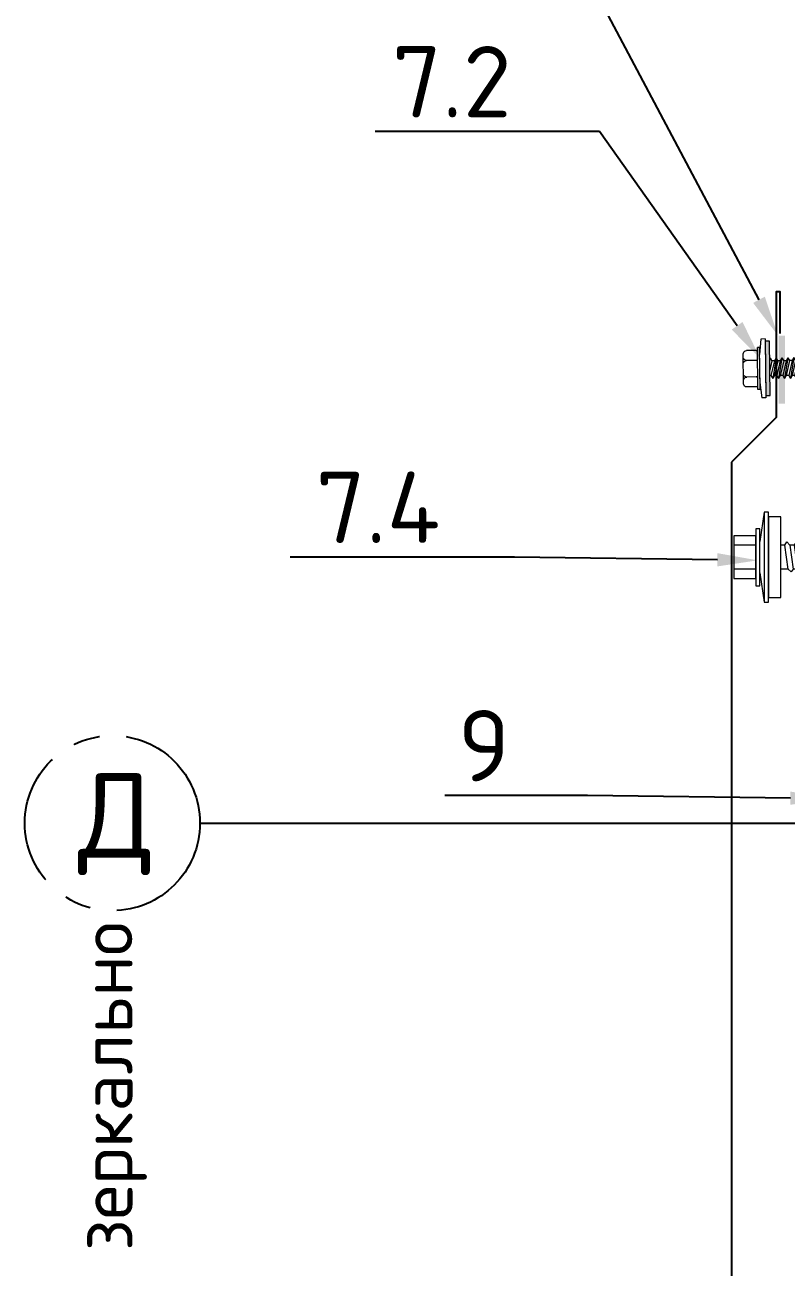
# Model space of a CAD drawing. Header units: millimetres. Extents: x -3689 to 2883575, y -702957 to -604547.
# Drawn here: x 2758484 to 2758665.4, y -666434.7 to -666138.6 of the extents above; entities that cross this region are included whole.
import ezdxf
from ezdxf import colors
from ezdxf.entities.mleader import LeaderData, LeaderLine
from ezdxf.math import Vec2, Vec3

# ---------------------------------------------------------------- set-up
doc = ezdxf.new("R2010")
doc.units = ezdxf.units.MM
doc.linetypes.add('CENTER', pattern=[50.800000000000004, 31.75, -6.35, 6.35, -6.35])
for name, color, linetype in [('A-FLOR-IDEN', 14, 'Continuous'), ('S-GRID', 133, 'CENTER'), ('S-METL', 14, 'Continuous'), ('S-WALL-PATT', 181, 'Continuous')]:
    doc.layers.add(name, color=color, linetype=linetype)
doc.styles.add('ЕСКД', font='isocpeur.ttf')

# ---------------------------------------------------------------- blocks, each defined once
blk = doc.blocks.new('*U574')
at = {"color": 0, "lineweight": 0, "ltscale": 10}
for p, q in [((0.9999999999995483, 10.75821146399544), (-1.578047253216045e-13, 3.758211464021094)), ((1.999999999999548, 10.75821146399548), (0.9999999999995483, 10.75821146399544)), ((0.9999999999995483, 10.75821146399544), (1.000000000000452, -10.75821146399535)), ((2.000000000000452, -10.75821146399531), (1.999999999999548, 10.75821146399548)), ((4.999999999999596, 9.625768151993025), (1.999999999999596, 9.625768151992899)), ((1.999999999999596, 9.625768151992899), (2.000000000000404, -9.625768151992732)), ((5.000000000000404, -9.625768151992606), (4.999999999999596, 9.625768151993025)), ((-2.853031142658489e-13, 6.794659872000921), (-1.000000000000285, 6.794659872000879)), ((-1.000000000000285, 6.794659872000879), (-0.9999999999997147, -6.794659872000962)), ((2.853031142658489e-13, -6.794659872000921), (-2.853031142658489e-13, 6.794659872000921)), ((-1.000000000000214, 5.095994904011563), (-6.200000000000213, 5.095994904011344)), ((-6.200000000000213, 5.095994904011344), (-6.199999999999785, -5.095994904011865)), ((-0.9999999999997861, -5.095994904011646), (-1.000000000000214, 5.095994904011563)), ((5.960699671339194, 2.831108280006697), (6.413676996087806, 3.623818598440535)), ((6.413676996087806, 3.623818598440535), (7.093142983283565, 2.831108280006745)), ((8.225586295286144, 2.831108280006792), (8.678563620122066, 3.623818598440631)), ((8.678563620122066, 3.623818598440631), (9.358029607317826, 2.83110828000684)), ((10.49047291932041, 2.831108280006887), (10.94345024406902, 3.623818598440726)), ((10.94345024406902, 3.623818598440726), (11.62291623132298, 2.831108280006935)), ((12.75535954329646, 2.831108280006982), (13.20833686810328, 3.623818598440821)), ((13.20833686810328, 3.623818598440821), (13.88780285529904, 2.83110828000703)), ((15.02024616730162, 2.831108280007077), (15.47322349210843, 3.623818598440916)), ((15.47322349210843, 3.623818598440916), (16.1526894793042, 2.831108280007125)), ((17.28513279133588, 2.831108280007173), (17.73811011608449, 3.623818598441011)), ((17.73811011608449, 3.623818598441011), (18.41757610328025, 2.83110828000722)), ((19.55001941528283, 2.831108280007268), (20.00299674011875, 3.623818598441106)), ((20.00299674011875, 3.623818598441106), (20.68246272731451, 2.831108280007316)), ((104.5005885280032, 2.83110828001226), (104.9535658528391, 3.623818598446098)), ((104.9535658528391, 3.623818598446098), (105.6330318400348, 2.831108280012307)), ((106.7654751520956, 2.831108280012355), (107.2184524768442, 3.623818598446193)), ((107.2184524768442, 3.623818598446193), (107.89791846404, 2.831108280012402)), ((109.0303617760426, 2.83110828001245), (109.4833391008785, 3.623818598446288)), ((109.4833391008785, 3.623818598446288), (110.1628050880743, 2.831108280012497)), ((111.2952484000768, 2.831108280012545), (111.7482257248255, 3.623818598446383)), ((111.7482257248255, 3.623818598446383), (112.4276917120794, 2.831108280012592)), ((113.5601350240529, 2.83110828001264), (114.0131123488597, 3.623818598446478)), ((114.0131123488597, 3.623818598446478), (114.6925783360555, 2.831108280012687)), ((115.8250216480581, 2.831108280012735), (116.2779989728649, 3.623818598446573)), ((116.2779989728649, 3.623818598446573), (116.9574649600606, 2.831108280012782)), ((118.0899082720923, 2.83110828001283), (118.5428855968409, 3.623818598446668)), ((118.5428855968409, 3.623818598446668), (119.2223515840367, 2.831108280012878)), ((120.3547948960393, 2.831108280012925), (120.8077722208752, 3.623818598446763)), ((120.8077722208752, 3.623818598446763), (121.4872382080709, 2.831108280012973)), ((122.6196815200735, 2.83110828001302), (123.0726588448221, 3.623818598446859)), ((123.0726588448221, 3.623818598446859), (123.7521248320179, 2.831108280013068)), ((124.8845681440496, 2.831108280013114), (125.3375454687982, 3.623818598446953)), ((125.3375454687982, 3.623818598446953), (126.017011455994, 2.831108280013162)), ((127.1494547679966, 2.831108280013209), (127.6024320928325, 3.623818598447048)), ((127.6024320928325, 3.623818598447048), (128.2818980800282, 2.831108280013257)), ((129.4143413920308, 2.831108280013305), (129.8673187167794, 3.623818598447143)), ((129.8673187167794, 3.623818598447143), (130.5467847040334, 2.831108280013352)), ((131.6792280160069, 2.8311082800134), (132.1322053408137, 3.623818598447238)), ((132.1322053408137, 3.623818598447238), (132.8116713280095, 2.831108280013447)), ((133.944114640012, 2.831108280013495), (134.3970919648189, 3.623818598447333)), ((134.3970919648189, 3.623818598447333), (135.0765579520146, 2.831108280013543)), ((136.2090012640463, 2.83110828001359), (136.6619785887949, 3.623818598447428)), ((136.6619785887949, 3.623818598447428), (137.3414445759907, 2.831108280013638)), ((138.4738878879932, 2.831108280013685), (138.9268652128292, 3.623818598447524)), ((138.9268652128292, 3.623818598447524), (139.6063312000249, 2.831108280013733)), ((140.7387745120275, 2.83110828001378), (141.1917518367761, 3.623818598447619)), ((141.1917518367761, 3.623818598447619), (141.8712178239719, 2.831108280013828)), ((143.0036611360036, 2.831108280013875), (143.4566384608104, 3.623818598447714)), ((143.4566384608104, 3.623818598447714), (144.1361044480061, 2.831108280013923)), ((145.2685477600087, 2.83110828001397), (145.7215250848446, 3.623818598447809)), ((145.7215250848446, 3.623818598447809), (146.4009910720404, 2.831108280014018)), ((147.533434384043, 2.831108280014065), (147.9864117087916, 3.623818598447904)), ((147.9864117087916, 3.623818598447904), (148.6658776959873, 2.831108280014113)), ((149.798321008019, 2.831108280014161), (150.2512983328259, 3.623818598447999)), ((150.2512983328259, 3.623818598447999), (150.9307643200216, 2.831108280014208)), ((152.0632076320242, 2.831108280014256), (152.5161849568019, 3.623818598448094)), ((152.5161849568019, 3.623818598448094), (153.1956509439977, 2.831108280014303)), ((154.3280942560002, 2.831108280014351), (154.7810715808071, 3.623818598448189)), ((154.7810715808071, 3.623818598448189), (155.4605375680028, 2.831108280014398)), ((156.5929808800054, 2.831108280014446), (157.0459582048413, 3.623818598448284)), ((157.0459582048413, 3.623818598448284), (157.7254241920371, 2.831108280014493)), ((158.8578675040397, 2.831108280014541), (159.3108448287883, 3.623818598448379)), ((159.3108448287883, 3.623818598448379), (159.990310815984, 2.831108280014588)), ((161.1227541280157, 2.831108280014636), (161.5757314528225, 3.623818598448474)), ((161.5757314528225, 3.623818598448474), (162.2551974400183, 2.831108280014683)), ((163.3876407520209, 2.831108280014731), (163.8406180767986, 3.623818598448569)), ((163.8406180767986, 3.623818598448569), (164.5200840639943, 2.831108280014779)), ((165.6525273759969, 2.831108280014826), (166.1055047008037, 3.623818598448664)), ((166.1055047008037, 3.623818598448664), (166.7849706879995, 2.831108280014874)), ((167.9174140000312, 2.831108280014921), (168.370391324838, 3.62381859844876)), ((168.370391324838, 3.62381859844876), (169.0498573120338, 2.831108280014969)), ((170.1823006240363, 2.831108280015016), (170.6352779488141, 3.623818598448855)), ((170.6352779488141, 3.623818598448855), (171.3147439360098, 2.831108280015064)), ((172.4471872480124, 2.831108280015112), (172.9001645728192, 3.62381859844895)), ((172.9001645728192, 3.62381859844895), (173.579630560015, 2.831108280015159)), ((-1.000000000000119, 2.831108280006405), (-6.200000000000118, 2.831108280006187)), ((5.960699671339194, 2.831108280006697), (4.999999999999881, 2.831108280006657)), ((6.75340998968594, -2.831108279977059), (5.960699671339194, 2.831108280006697)), ((7.093142983283565, 2.831108280006745), (7.885853301688519, -2.831108279977012)), ((8.225586295286144, 2.831108280006792), (7.093142983283565, 2.831108280006745)), ((8.225586295286144, 2.831108280006792), (7.093142983283565, 2.831108280006745)), ((9.018296613720201, -2.831108279976964), (8.225586295286144, 2.831108280006792)), ((9.358029607317826, 2.83110828000684), (10.15073992572278, -2.831108279976917)), ((10.49047291932041, 2.831108280006887), (9.358029607317826, 2.83110828000684)), ((10.49047291932041, 2.831108280006887), (9.358029607317826, 2.831108280006839)), ((11.28318323772536, -2.831108279976869), (10.49047291932041, 2.831108280006887)), ((11.62291623132298, 2.831108280006935), (12.41562654969883, -2.831108279976822)), ((12.75535954329646, 2.831108280006982), (11.62291623126478, 2.831108280006935)), ((12.75535954329646, 2.831108280006983), (11.62291623132298, 2.831108280006935)), ((13.54806986170141, -2.831108279976774), (12.75535954329646, 2.831108280006982)), ((13.88780285529904, 2.83110828000703), (14.68051317370399, -2.831108279976727)), ((15.02024616730162, 2.831108280007077), (13.88780285529904, 2.83110828000703)), ((15.02024616730162, 2.831108280007078), (13.88780285529904, 2.83110828000703)), ((15.81295648570657, -2.831108279976679), (15.02024616730162, 2.831108280007077)), ((16.1526894793042, 2.831108280007125), (16.94539979768004, -2.831108279976632)), ((17.28513279133588, 2.831108280007173), (16.1526894793042, 2.831108280007125)), ((17.28513279133588, 2.831108280007173), (16.1526894793042, 2.831108280007126)), ((18.07784310968262, -2.831108279976584), (17.28513279133588, 2.831108280007173)), ((18.41757610328025, 2.83110828000722), (19.2102864216852, -2.831108279976537)), ((19.55001941528283, 2.831108280007268), (18.41757610328025, 2.83110828000722)), ((19.55001941528283, 2.831108280007268), (18.41757610328025, 2.831108280007221)), ((20.34272973371688, -2.831108279976489), (19.55001941528283, 2.831108280007268)), ((20.68246272731451, 2.831108280007316), (21.47517304571946, -2.831108279976441)), ((21.81490603931709, 2.831108280007363), (20.68246272731451, 2.831108280007316)), ((104.5005885280032, 2.83110828001226), (20.68246272731451, 2.831108280007316)), ((105.2932988464372, -2.831108279971497), (104.5005885280032, 2.83110828001226)), ((105.6330318400348, 2.831108280012307), (106.4257421584398, -2.83110827997145)), ((106.7654751520374, 2.831108280012355), (105.6330318400348, 2.831108280012307)), ((107.5581854704424, -2.831108279971402), (106.7654751520956, 2.831108280012355)), ((107.89791846404, 2.831108280012402), (108.690628782445, -2.831108279971355)), ((109.0303617760426, 2.83110828001245), (107.89791846404, 2.831108280012402)), ((109.8230720944767, -2.831108279971307), (109.0303617760426, 2.83110828001245)), ((110.1628050880743, 2.831108280012497), (110.9555154064792, -2.831108279971259)), ((111.2952484000768, 2.831108280012545), (110.1628050880743, 2.831108280012497)), ((112.0879587184818, -2.831108279971212), (111.2952484000768, 2.831108280012545)), ((112.4276917120794, 2.831108280012592), (113.2204020304553, -2.831108279971164)), ((113.5601350240529, 2.83110828001264), (112.4276917120212, 2.831108280012592)), ((114.3528453424579, -2.831108279971117), (113.5601350240529, 2.83110828001264)), ((114.6925783360555, 2.831108280012687), (115.4852886544604, -2.831108279971069)), ((115.8250216480581, 2.831108280012735), (114.6925783360555, 2.831108280012687)), ((116.617731966463, -2.831108279971022), (115.8250216480581, 2.831108280012735)), ((116.9574649600606, 2.831108280012782), (117.7501752784365, -2.831108279970974)), ((118.0899082720923, 2.83110828001283), (116.9574649600606, 2.831108280012782)), ((118.8826185904391, -2.831108279970927), (118.0899082720923, 2.83110828001283)), ((119.2223515840367, 2.831108280012878), (120.0150619024417, -2.831108279970879)), ((120.3547948960393, 2.831108280012925), (119.2223515840367, 2.831108280012878)), ((121.1475052144733, -2.831108279970831), (120.3547948960393, 2.831108280012925)), ((121.4872382080709, 2.831108280012973), (122.2799485264759, -2.831108279970784)), ((122.6196815200735, 2.83110828001302), (121.4872382080709, 2.831108280012973)), ((123.4123918384203, -2.831108279970736), (122.6196815200735, 2.83110828001302)), ((123.7521248320179, 2.831108280013068), (124.5448351504519, -2.831108279970689)), ((124.8845681440496, 2.831108280013115), (123.7521248320179, 2.831108280013068)), ((125.6772784623963, -2.831108279970642), (124.8845681440496, 2.831108280013114)), ((126.017011455994, 2.831108280013162), (126.8097217743989, -2.831108279970595)), ((127.1494547679966, 2.831108280013209), (126.017011455994, 2.831108280013162)), ((127.9421650864306, -2.831108279970547), (127.1494547679966, 2.831108280013209)), ((128.2818980800282, 2.831108280013257), (129.0746083984332, -2.8311082799705)), ((129.4143413920308, 2.831108280013305), (128.2818980800282, 2.831108280013257)), ((130.2070517104358, -2.831108279970452), (129.4143413920308, 2.831108280013305)), ((130.5467847040334, 2.831108280013352), (131.3394950224092, -2.831108279970405)), ((131.6792280160069, 2.8311082800134), (130.5467847039752, 2.831108280013352)), ((132.4719383344118, -2.831108279970357), (131.6792280160069, 2.8311082800134)), ((132.8116713280095, 2.831108280013447), (133.6043816464144, -2.83110827997031)), ((133.944114640012, 2.831108280013495), (132.8116713280095, 2.831108280013447)), ((134.736824958417, -2.831108279970262), (133.944114640012, 2.831108280013495)), ((135.0765579520146, 2.831108280013543), (135.8692682703904, -2.831108279970214)), ((136.2090012640463, 2.83110828001359), (135.0765579520146, 2.831108280013543)), ((137.001711582393, -2.831108279970167), (136.2090012640463, 2.83110828001359)), ((137.3414445759907, 2.831108280013638), (138.1341548943956, -2.831108279970119)), ((138.4738878879932, 2.831108280013685), (137.3414445759907, 2.831108280013638)), ((139.2665982064273, -2.831108279970072), (138.4738878879932, 2.831108280013685)), ((139.6063312000249, 2.831108280013733), (140.3990415184299, -2.831108279970024)), ((140.7387745120275, 2.83110828001378), (139.6063312000249, 2.831108280013733)), ((141.5314848303742, -2.831108279969976), (140.7387745120275, 2.83110828001378)), ((141.8712178239719, 2.831108280013828), (142.6639281424059, -2.831108279969929)), ((143.0036611360036, 2.831108280013875), (141.8712178239719, 2.831108280013828)), ((143.7963714544085, -2.831108279969881), (143.0036611360036, 2.831108280013875)), ((144.1361044480061, 2.831108280013923), (144.9288147664111, -2.831108279969834)), ((145.2685477600087, 2.83110828001397), (144.1361044480061, 2.831108280013923)), ((146.0612580784428, -2.831108279969786), (145.2685477600087, 2.83110828001397)), ((146.4009910720404, 2.831108280014018), (147.1937013903871, -2.831108279969739)), ((147.5334343839848, 2.831108280014065), (146.4009910720404, 2.831108280014018)), ((148.3261447023897, -2.831108279969691), (147.533434384043, 2.831108280014065)), ((148.6658776959873, 2.831108280014113), (149.4585880144214, -2.831108279969644)), ((149.798321008019, 2.831108280014161), (148.6658776959873, 2.831108280014113)), ((150.591031326424, -2.831108279969596), (149.798321008019, 2.831108280014161)), ((150.9307643200216, 2.831108280014208), (151.7234746384266, -2.831108279969548)), ((152.0632076320242, 2.831108280014256), (150.9307643200216, 2.831108280014208)), ((152.8559179504, -2.831108279969501), (152.0632076320242, 2.831108280014256)), ((153.1956509439977, 2.831108280014303), (153.9883612624026, -2.831108279969453)), ((154.3280942560002, 2.831108280014351), (153.1956509439977, 2.831108280014303)), ((155.1208045744052, -2.831108279969406), (154.3280942560002, 2.831108280014351)), ((155.4605375680028, 2.831108280014398), (156.2532478864078, -2.831108279969358)), ((156.5929808800054, 2.831108280014446), (155.4605375680028, 2.831108280014398)), ((157.3856911984394, -2.831108279969311), (156.5929808800054, 2.831108280014446)), ((157.7254241920371, 2.831108280014493), (158.518134510442, -2.831108279969263)), ((158.8578675040397, 2.831108280014541), (157.7254241920371, 2.831108280014493)), ((159.6505778223864, -2.831108279969216), (158.8578675040397, 2.831108280014541)), ((159.990310815984, 2.831108280014588), (160.7830211344181, -2.831108279969168)), ((161.1227541280157, 2.831108280014636), (159.990310815984, 2.831108280014588)), ((161.9154644464207, -2.831108279969121), (161.1227541280157, 2.831108280014636)), ((162.2551974400183, 2.831108280014683), (163.0479077584232, -2.831108279969073)), ((163.3876407520209, 2.831108280014731), (162.2551974400183, 2.831108280014683)), ((164.1803510703967, -2.831108279969026), (163.3876407520209, 2.831108280014731)), ((164.5200840639943, 2.831108280014779), (165.3127943823993, -2.831108279968978)), ((165.6525273759969, 2.831108280014826), (164.5200840639943, 2.831108280014779)), ((166.4452376944019, -2.83110827996893), (165.6525273759969, 2.831108280014826)), ((166.7849706879995, 2.831108280014874), (167.5776810064336, -2.831108279968883)), ((167.9174140000312, 2.831108280014921), (166.7849706879995, 2.831108280014874)), ((168.7101243184361, -2.831108279968835), (167.9174140000312, 2.831108280014921)), ((169.0498573120338, 2.831108280014969), (169.8425676303805, -2.831108279968788)), ((170.1823006239781, 2.831108280015016), (169.0498573120338, 2.831108280014969)), ((170.9750109424122, -2.83110827996874), (170.1823006240363, 2.831108280015016)), ((171.3147439360098, 2.831108280015064), (172.1074542544148, -2.831108279968693)), ((172.4471872480124, 2.831108280015112), (171.3147439360098, 2.831108280015064)), ((173.2398975664173, -2.831108279968645), (172.4471872480124, 2.831108280015112)), ((173.5796305600149, 2.831108280015159), (187.1689503039877, 2.83110828001573)), ((173.579630560015, 2.831108280015159), (174.3723408784199, -2.831108279968598)), ((181.733222406422, -0.679465987201224), (187.6219276287947, 1.132443311997329)), ((187.168891720008, 2.83110828001573), (190, 1.699364696006077e-11)), ((190, 1.699364696006077e-11), (187.1688917200664, -2.83110827996806)), ((187.6219276287947, 1.132443311997329), (187.310505717999, 2.689552866004499)), ((-0.9999999999998811, -2.831108279977385), (-6.19999999999988, -2.831108279977603)), ((6.75340998968594, -2.831108279977058), (5.000000000000119, -2.831108279977132)), ((7.432875976881695, -3.510574267172757), (6.75340998968594, -2.831108279977059)), ((7.885853301688519, -2.831108279977012), (7.432875976881695, -3.510574267172757)), ((9.018296613720201, -2.831108279976964), (7.885853301688519, -2.831108279977012)), ((9.018296613720201, -2.831108279976963), (7.885853301688519, -2.831108279977011)), ((9.697762600915956, -3.510574267172662), (9.018296613720201, -2.831108279976964)), ((10.15073992572278, -2.831108279976917), (9.697762600915956, -3.510574267172662)), ((11.28318323766715, -2.831108279976869), (10.15073992572278, -2.831108279976917)), ((11.28318323772536, -2.831108279976868), (10.15073992572278, -2.831108279976916)), ((11.96264922492111, -3.510574267172567), (11.28318323772536, -2.831108279976869)), ((12.41562654969883, -2.831108279976822), (11.96264922492111, -3.510574267172567)), ((13.54806986170141, -2.831108279976774), (12.41562654969883, -2.831108279976822)), ((13.54806986170141, -2.831108279976773), (12.41562654969883, -2.83110827997682)), ((14.22753584889717, -3.510574267172472), (13.54806986170141, -2.831108279976774)), ((14.68051317370399, -2.831108279976727), (14.22753584889717, -3.510574267172472)), ((15.81295648570657, -2.831108279976679), (14.68051317370399, -2.831108279976727)), ((15.81295648570657, -2.831108279976678), (14.68051317370399, -2.831108279976725)), ((16.49242247290232, -3.510574267172377), (15.81295648570657, -2.831108279976679)), ((16.94539979768004, -2.831108279976632), (16.49242247290232, -3.510574267172377)), ((18.07784310968262, -2.831108279976584), (16.94539979768004, -2.831108279976632)), ((18.07784310968262, -2.831108279976584), (16.94539979768004, -2.831108279976631)), ((18.75730909687838, -3.510574267172282), (18.07784310968262, -2.831108279976584)), ((19.2102864216852, -2.831108279976537), (18.75730909687838, -3.510574267172282)), ((20.34272973371688, -2.831108279976489), (19.2102864216852, -2.831108279976537)), ((20.34272973371688, -2.831108279976489), (19.2102864216852, -2.831108279976536)), ((21.02219572091264, -3.510574267172187), (20.34272973371688, -2.831108279976489)), ((21.47517304571946, -2.831108279976441), (21.02219572091264, -3.510574267172187)), ((105.2932988464372, -2.831108279971498), (21.47517304571946, -2.831108279976441)), ((105.972764833633, -3.510574267167195), (105.2932988464372, -2.831108279971497)), ((106.4257421584398, -2.83110827997145), (105.972764833633, -3.510574267167195)), ((107.5581854703842, -2.831108279971402), (106.4257421584398, -2.83110827997145)), ((108.2376514576382, -3.5105742671671), (107.5581854704424, -2.831108279971402)), ((108.690628782445, -2.831108279971355), (108.2376514576382, -3.5105742671671)), ((109.8230720944767, -2.831108279971307), (108.690628782445, -2.831108279971355)), ((110.5025380816724, -3.510574267167005), (109.8230720944767, -2.831108279971307)), ((110.9555154064792, -2.831108279971259), (110.5025380816724, -3.510574267167005)), ((112.0879587184236, -2.831108279971212), (110.9555154064792, -2.831108279971259)), ((112.7674247056776, -3.51057426716691), (112.0879587184818, -2.831108279971212)), ((113.2204020304553, -2.831108279971164), (112.7674247056776, -3.51057426716691)), ((114.3528453424579, -2.831108279971117), (113.2204020304553, -2.831108279971164)), ((115.0323113296536, -3.510574267166815), (114.3528453424579, -2.831108279971117)), ((115.4852886544604, -2.831108279971069), (115.0323113296536, -3.510574267166815)), ((116.617731966463, -2.831108279971022), (115.4852886544604, -2.831108279971069)), ((117.2971979536588, -3.510574267166719), (116.617731966463, -2.831108279971022)), ((117.7501752784365, -2.831108279970974), (117.2971979536588, -3.510574267166719)), ((118.8826185904391, -2.831108279970927), (117.7501752784365, -2.831108279970974)), ((119.5620845776348, -3.510574267166624), (118.8826185904391, -2.831108279970927)), ((120.0150619024417, -2.831108279970879), (119.5620845776348, -3.510574267166624)), ((121.1475052144733, -2.831108279970831), (120.0150619024417, -2.831108279970879)), ((121.8269712016691, -3.510574267166529), (121.1475052144733, -2.831108279970831)), ((122.2799485264759, -2.831108279970784), (121.8269712016691, -3.510574267166529)), ((123.4123918384203, -2.831108279970736), (122.2799485264759, -2.831108279970784)), ((124.0918578256743, -3.510574267166434), (123.4123918384203, -2.831108279970736)), ((124.5448351504519, -2.831108279970689), (124.0918578256743, -3.510574267166434)), ((125.6772784623963, -2.831108279970641), (124.5448351504519, -2.831108279970689)), ((126.3567444495921, -3.51057426716634), (125.6772784623963, -2.831108279970642)), ((126.8097217743989, -2.831108279970595), (126.3567444495921, -3.51057426716634)), ((127.9421650864306, -2.831108279970547), (126.8097217743989, -2.831108279970595)), ((128.6216310736264, -3.510574267166245), (127.9421650864306, -2.831108279970547)), ((129.0746083984332, -2.8311082799705), (128.6216310736264, -3.510574267166245)), ((130.2070517103776, -2.831108279970452), (129.0746083984332, -2.8311082799705)), ((130.8865176976315, -3.51057426716615), (130.2070517104358, -2.831108279970452)), ((131.3394950224092, -2.831108279970405), (130.8865176976315, -3.51057426716615)), ((132.4719383344118, -2.831108279970357), (131.3394950224092, -2.831108279970405)), ((133.1514043216076, -3.510574267166055), (132.4719383344118, -2.831108279970357)), ((133.6043816464144, -2.83110827997031), (133.1514043216076, -3.510574267166055)), ((134.736824958417, -2.831108279970262), (133.6043816464144, -2.83110827997031)), ((135.4162909456127, -3.51057426716596), (134.736824958417, -2.831108279970262)), ((135.8692682703904, -2.831108279970214), (135.4162909456127, -3.51057426716596)), ((137.001711582393, -2.831108279970167), (135.8692682703904, -2.831108279970214)), ((137.6811775695888, -3.510574267165865), (137.001711582393, -2.831108279970167)), ((138.1341548943956, -2.831108279970119), (137.6811775695888, -3.510574267165865)), ((139.2665982064273, -2.831108279970072), (138.1341548943956, -2.831108279970119)), ((139.946064193623, -3.51057426716577), (139.2665982064273, -2.831108279970072)), ((140.3990415184299, -2.831108279970024), (139.946064193623, -3.51057426716577)), ((141.5314848303742, -2.831108279969976), (140.3990415184299, -2.831108279970024)), ((142.2109508176282, -3.510574267165675), (141.5314848303742, -2.831108279969976)), ((142.6639281424059, -2.831108279969929), (142.2109508176282, -3.510574267165675)), ((143.7963714544085, -2.831108279969881), (142.6639281424059, -2.831108279969929)), ((144.4758374416043, -3.51057426716558), (143.7963714544085, -2.831108279969881)), ((144.9288147664111, -2.831108279969834), (144.4758374416043, -3.51057426716558)), ((146.0612580784428, -2.831108279969786), (144.9288147664111, -2.831108279969834)), ((146.7407240656385, -3.510574267165484), (146.0612580784428, -2.831108279969786)), ((147.1937013903871, -2.831108279969739), (146.7407240656385, -3.510574267165484)), ((148.3261447023897, -2.831108279969691), (147.1937013903871, -2.831108279969739)), ((149.0056106895855, -3.510574267165389), (148.3261447023897, -2.831108279969691)), ((149.4585880144214, -2.831108279969644), (149.0056106895855, -3.510574267165389)), ((150.591031326424, -2.831108279969596), (149.4585880144214, -2.831108279969644)), ((151.2704973136197, -3.510574267165294), (150.591031326424, -2.831108279969596)), ((151.7234746384266, -2.831108279969548), (151.2704973136197, -3.510574267165294)), ((152.8559179504, -2.831108279969501), (151.7234746384266, -2.831108279969548)), ((153.5353839376249, -3.510574267165199), (152.8559179504, -2.831108279969501)), ((153.9883612624026, -2.831108279969453), (153.5353839376249, -3.510574267165199)), ((155.1208045744052, -2.831108279969406), (153.9883612624026, -2.831108279969453)), ((155.8002705616009, -3.510574267165104), (155.1208045744052, -2.831108279969406)), ((156.2532478864078, -2.831108279969358), (155.8002705616009, -3.510574267165104)), ((157.3856911984394, -2.831108279969311), (156.2532478864078, -2.831108279969358)), ((158.0651571856352, -3.510574267165009), (157.3856911984394, -2.831108279969311)), ((158.518134510442, -2.831108279969263), (158.0651571856352, -3.510574267165009)), ((159.6505778223864, -2.831108279969216), (158.5181345103838, -2.831108279969263)), ((160.3300438095822, -3.510574267164914), (159.6505778223864, -2.831108279969216)), ((160.7830211344181, -2.831108279969168), (160.3300438095822, -3.510574267164914)), ((161.9154644464207, -2.831108279969121), (160.7830211344181, -2.831108279969168)), ((162.5949304336164, -3.510574267164818), (161.9154644464207, -2.831108279969121)), ((163.0479077584232, -2.831108279969073), (162.5949304336164, -3.510574267164818)), ((164.1803510703967, -2.831108279969026), (163.0479077584232, -2.831108279969073)), ((164.8598170576507, -3.510574267164723), (164.1803510703967, -2.831108279969026)), ((165.3127943823993, -2.831108279968978), (164.8598170576507, -3.510574267164723)), ((166.4452376944019, -2.83110827996893), (165.3127943823993, -2.831108279968978)), ((167.1247036815976, -3.510574267164628), (166.4452376944019, -2.83110827996893)), ((167.5776810064336, -2.831108279968883), (167.1247036815976, -3.510574267164628)), ((168.7101243184361, -2.831108279968835), (167.5776810064336, -2.831108279968883)), ((169.3895903056319, -3.510574267164533), (168.7101243184361, -2.831108279968835)), ((169.8425676303805, -2.831108279968788), (169.3895903056319, -3.510574267164533)), ((170.9750109424122, -2.83110827996874), (169.8425676303805, -2.831108279968788)), ((171.6544769296079, -3.510574267164438), (170.9750109424122, -2.83110827996874)), ((172.1074542544148, -2.831108279968693), (171.6544769296079, -3.510574267164438)), ((173.2398975664173, -2.831108279968645), (172.1074542544148, -2.831108279968693)), ((173.9193635536131, -3.510574267164343), (173.2398975664173, -2.831108279968645)), ((174.3723408784199, -2.831108279968598), (173.9193635536131, -3.510574267164343)), ((187.1689503040461, -2.83110827996806), (174.3723408784199, -2.831108279968598)), ((180.3742904320306, -2.264886624010712), (181.733222406422, -0.679465987201224)), ((183.2053987120226, -2.831108279968227), (180.3742904320306, -2.264886624010712)), ((-6.199999999999785, -5.095994904011865), (-0.9999999999997861, -5.095994904011646)), ((1.578047253205254e-13, -3.758211463995394), (1.000000000000452, -10.75821146399535)), ((-0.9999999999997147, -6.794659872000962), (2.853031142658489e-13, -6.794659872000921)), ((1.000000000000452, -10.75821146399535), (2.000000000000452, -10.75821146399531)), ((2.000000000000404, -9.625768151992732), (5.000000000000404, -9.625768151992606))]:
    blk.add_line(p, q, dxfattribs=at)
blk = doc.blocks.new('*U576')
for p in [(0, 250), (-250, 0)]:
    blk.add_line(p, (0, 0))
for points in [[(-11.60660171776544, 280.6066017178237), (-11.60660171776544, 290.6066017178237), (-10.60660171776544, 290.6066017178237), (-10.60660171776544, 260.6066017178237), (0, 250)], [(-280.6066017178237, 11.60660171779455), (-290.6066017178237, 11.60660171779455), (-290.6066017178237, 10.60660171779455), (-260.6066017178237, 10.60660171779455), (-250, 0)]]:
    blk.add_lwpolyline(points)
blk = doc.blocks.new('*U530')
at = {"lineweight": 0}
blk.add_hatch(color=0, dxfattribs=at).paths.add_polyline_path([(6.500028934155127, -0.9992351740365836), (-6.500028934155127, -0.9992351740365865), (-6.500028934155127, -1.443296356685747e-15), (6.500028934155127, 1.443296356685747e-15)])
at = {"color": 0, "lineweight": 0}
for p, q in [((-1.75979577822, 17.76911293662852), (0.0001427191382348255, 19.00156603410142)), ((-1.75979577822, 17.77512051083614), (-1.759595558345612, 13.76304829795845)), ((0.0001427191382348255, 19.00156603410142), (1.760204217272982, 17.76928860001499)), ((1.760204217280258, 17.77529617422261), (1.760392185868111, 14.00871998502408)), ((2.464332430994543, 12.81131470232504), (-2.463710926611387, 11.94262127106777)), ((-1.75969064364472, 12.34904072748032), (-2.463710926611387, 11.94262127106777)), ((-1.759731211357578, 11.53613154939376), (-2.463710926611387, 11.94262127106777)), ((1.269850955752187, 14.00874446512899), (-2.463640661277172, 13.35062126943376)), ((-1.759620378325057, 13.75704072578811), (-2.463640661277172, 13.35062126943376)), ((-1.759660946023363, 12.94413154770155), (-2.463640661277172, 13.35062126943376)), ((1.760312148020601, 12.4048952459707), (-1.759731211357578, 11.53613154939376)), ((1.760352715740735, 13.21780442399904), (-1.75969064364472, 12.34904072748032)), ((-1.759660946016087, 12.94413154770155), (-1.75969064364472, 12.34904072748032)), ((1.760382413362092, 13.81289524427848), (-1.759660946016087, 12.94413154770155)), ((-0.73936477863754, 14.00884473376209), (-1.759620378303229, 13.75704072578811)), ((2.112392185430505, 14.00870241870871), (-0.73936477863754, 14.00884473376209)), ((1.760312148035152, 12.4048952459707), (1.760281366463457, 11.78808375616791)), ((2.464332430994543, 12.81131470232504), (1.760312148020601, 12.4048952459707)), ((1.760382413362092, 13.81289524427848), (1.760351631783121, 13.19608375453391)), ((2.464332430994543, 12.81131470232504), (1.760352715740735, 13.21780442399904)), ((2.099570586164188, 14.00870305852732), (1.760382413362092, 13.81289524427848)), ((2.46419190031156, 9.995314705651255), (-2.46385145729437, 9.126621274393985)), ((-1.759831174327704, 9.533040730806535), (-2.46385145729437, 9.126621274393985)), ((-1.759871742040562, 8.720131552719979), (-2.46385145729437, 9.126621274393985)), ((2.464262165653051, 11.40331470395904), (-2.463781191952878, 10.53462127275998)), ((-1.759760908986212, 10.94104072911432), (-2.463781191952878, 10.53462127275998)), ((-1.75980147669907, 10.12813155108597), (-2.463781191952878, 10.53462127275998)), ((1.760141919723536, 8.993804429017475), (-1.759901439669195, 8.12504073244054)), ((1.760171617337617, 9.588895249296913), (-1.759871742040562, 8.720131552719979)), ((1.760212185057751, 10.40180442732526), (-1.759831174327704, 9.533040730806535)), ((-1.75980147669907, 10.12813155108597), (-1.759831174327704, 9.533040730806535)), ((1.760241882679109, 10.99689524766291), (-1.75980147669907, 10.12813155108597)), ((1.760282450399243, 11.80980442569126), (-1.759760908986212, 10.94104072911432)), ((-1.759731211357578, 11.53613154939376), (-1.759760908986212, 10.94104072911432)), ((1.760171617352169, 9.588895249296913), (1.760140835780474, 8.972083759494128)), ((2.464121634970069, 8.587314707343468), (1.76014191971626, 8.993804429017475)), ((2.46419190031156, 9.995314705651255), (1.760171617337617, 9.588895249296913)), ((1.760241882693661, 10.99689524766291), (1.760211101121966, 10.38008375786012)), ((2.46419190031156, 9.995314705651255), (1.760212185057751, 10.40180442732526)), ((2.464262165653051, 11.40331470395904), (1.760241882679109, 10.99689524766291)), ((2.464262165653051, 11.40331470395904), (1.760282450399243, 11.80980442569126)), ((2.464051369635853, 7.179314708977475), (-2.463991987948249, 6.31062127777841)), ((-1.759971704996135, 6.717040734132754), (-2.463991987948249, 6.31062127777841)), ((-1.760012272723545, 5.904131556046196), (-2.463991987948249, 6.31062127777841)), ((2.464121634970069, 8.587314707343468), (-2.463921722635862, 7.718621276086197)), ((-1.759901439669195, 8.12504073244054), (-2.463921722635862, 7.718621276086197)), ((-1.759942007382053, 7.312131554412192), (-2.463921722635862, 7.718621276086197)), ((1.760001389040553, 6.177804432401901), (-1.760041970337626, 5.309040735766758)), ((1.760031086669186, 6.772895252623131), (-1.760012272716269, 5.904131556046196)), ((-1.759942007374777, 7.312131554412192), (-1.7599727889683, 6.695320064609406)), ((1.760071654382044, 7.585804430709688), (-1.759971704996135, 6.717040734132754)), ((1.760101352010678, 8.180895250989126), (-1.759942007374777, 7.312131554412192)), ((-1.759871742040562, 8.720131552719979), (-1.759901439669195, 8.12504073244054)), ((1.760031086669186, 6.772895252623131), (1.760000305097491, 6.156083762820346)), ((2.463981104301637, 5.771314710669687), (1.760001389040553, 6.177804432343693)), ((2.464051369635853, 7.179314708977475), (1.760031086669186, 6.772895252623131)), ((1.760101352010678, 8.180895250989126), (1.760070570438983, 7.564083761186341)), ((2.464051369635853, 7.179314708977475), (1.760071654382044, 7.585804430709688)), ((2.464121634970069, 8.587314707343468), (1.760101352010678, 8.180895250989126)), ((2.463910838960146, 4.363314712303692), (-2.464132518631233, 3.494621281104628)), ((-1.760112235679118, 3.901040737458971), (-2.464132518631233, 3.494621281104628)), ((-1.760152803377424, 3.088131559430622), (-2.464132518631233, 3.494621281104628)), ((2.463981104301637, 5.771314710669687), (-2.464062253289741, 4.902621279470623)), ((-1.760041970337626, 5.309040735766758), (-2.464062253289741, 4.902621279470623)), ((-1.760082538043208, 4.496131557738409), (-2.464062253289741, 4.902621279470623)), ((1.759860858379397, 3.361804435728119), (-1.760182501006057, 2.493040739151184)), ((-1.760152803377424, 3.088131559430622), (-1.760182501006057, 2.493040739151184)), ((1.759890556000755, 3.95689525594935), (-1.760152803377424, 3.088131559430622)), ((1.759931123720889, 4.769804434035906), (-1.760112235664566, 3.901040737458971)), ((-1.760082538035932, 4.496131557738409), (-1.760112235679118, 3.901040737458971)), ((1.759960821342246, 5.364895254315344), (-1.760082538043208, 4.496131557738409)), ((-1.760012272716269, 5.904131556046196), (-1.760043054287964, 5.287320066301619)), ((1.759890556000755, 3.95689525594935), (1.75985977442906, 3.340083766204772)), ((2.463840573640482, 2.955314713995905), (1.759860858379397, 3.361804435728119)), ((2.463910838960146, 4.363314712303692), (1.759890556000755, 3.95689525594935)), ((1.759960821342246, 5.364895254315344), (1.759930039755999, 4.748083764512558)), ((2.463910838960146, 4.363314712303692), (1.759931123720889, 4.769804434035906)), ((2.463981104301637, 5.771314710669687), (1.759960821327694, 5.364895254315344)), ((2.46377030829899, 1.547314715688118), (-2.464273049314216, 0.6786212844308461)), ((-1.760252766340273, 1.085040740785189), (-2.46427304930694, 0.6786212844308461)), ((-1.760293334060407, 0.2721315627568398), (-2.464273049314216, 0.6786212844308461)), ((2.463840573640482, 2.955314713995905), (-2.464202783972724, 2.086621282796841)), ((-1.760182501006057, 2.493040739151184), (-2.464202783972724, 2.086621282796841)), ((-1.760223068718916, 1.680131561064627), (-2.464202783972724, 2.086621282796841)), ((-1.760293334053131, 0.2721315627568398), (-1.76030691460619, -3.908666534005322e-16)), ((1.759750025339599, 1.140895259333775), (-1.760293334053131, 0.2721315627568398)), ((1.759790593045182, 1.953804437362124), (-1.760252766332997, 1.085040740785189)), ((-1.76022306871164, 1.680131561064627), (-1.760252766340273, 1.085040740785189)), ((1.759820290666539, 2.548895257641562), (-1.760223068718916, 1.680131561064627)), ((1.75972032770369, 0.545804439054337), (-0.4517616882585572, -1.003112455896365e-16)), ((2.463700042957499, 0.1393147173803305), (1.673376388229372, 3.715641990152666e-16)), ((1.759750025339599, 1.140895259333775), (1.759719243746076, 0.5240837695309898)), ((2.463700042957499, 0.1393147173803305), (1.75972032770369, 0.545804439054337)), ((2.46377030829899, 1.547314715688118), (1.759750025339599, 1.140895259333775)), ((1.759820290673815, 2.548895257641562), (1.759789509087568, 1.932083767896985)), ((2.46377030829899, 1.547314715688118), (1.759790593037906, 1.953804437362124)), ((2.463840573640482, 2.955314713995905), (1.759820290666539, 2.548895257641562)), ((2.463700042957499, 0.1393147173803305), (2.222372062249633, 4.934657265586468e-16)), ((6.499971000332154, 0.001566034101416869), (6.500028934155127, -0.9992351740365836)), ((-6.999971091820045, -0.9992351740365866), (-6.999913204039332, -1.999240946024658)), ((7.000028934984586, -0.9992351740365835), (-6.999971091820045, -0.9992351740365866)), ((-6.999971091820045, -0.9992351740365866), (-6.999971091820045, -1.999235174036587)), ((-3.372512593312422, -2.360930037742948), (-6.999971091820045, -1.999235174036587)), ((-5.042529794140137, -2.36092890793225), (4.957470193156043, -2.360429864318575)), ((-5.042529794140137, -2.36092890793225), (-5.042504841956543, -2.860928907291965)), ((-5.042504841956543, -2.860928907291965), (4.957495145325085, -2.860429863678291)), ((-4.372512593326974, -2.360930037742948), (4.28745299234288, -2.360428734507877)), ((7.000086822110463, -1.99922954221256), (3.287452992371983, -2.360428734507877)), ((4.957470193156043, -2.360429864318575), (4.957495145325085, -2.860429863678291)), ((7.000028934984586, -0.9992351740365835), (7.000086822103187, -1.99922954221256)), ((7.000028934991862, -0.9992351740365835), (7.000028934991862, -1.999235174036584)), ((-4.372466748827719, -3.152888939424885), (-4.372330301179318, -5.510008432378529)), ((-2.01065795654722, -3.152687751920895), (-2.010521505289943, -5.509871713235045)), ((-2.010653540746716, -3.228970242373181), (-2.010521505289943, -5.509871713235045)), ((1.925690043317446, -3.152571722050198), (1.925826488215536, -5.509643848228735)), ((4.287498841193157, -3.152463260455988), (4.287635284337741, -5.509507129143458)), ((-3.58501512947987, -6.297232458076908), (3.50041125866119, -6.296822300821078))]:
    blk.add_line(p, q, dxfattribs=at)
blk.add_lwpolyline([(6.500028934155127, -0.9992351740365836), (-6.500028934155127, -0.9992351740365865), (-6.500028934155127, -1.443296356685747e-15), (6.500028934155127, 1.443296356685747e-15)], close=True, dxfattribs=at)
for centre, start, end in [((-3.585060702433111, -5.509962859388908), 180.0033167038442, 270.0033167042611), ((-2.797791103977942, -5.509917286399288), 270.0033167042611, 0.003316703844216687), ((-1.22325190653646, -5.509826140245424), 180.0033167038442, 270.0033167042611), ((1.138556889469329, -5.509689421276563), 270.0033167042611, 0.003316703844216687), ((2.713096086903535, -5.509598275122698), 180.0033167038442, 270.0033167042611), ((3.500365685649742, -5.509552702133078), 270.0033167042611, 0.003316703844216687)]:
    blk.add_arc(centre, 0.7872696000000154, start, end, dxfattribs=at)
at = {"color": 0, "lineweight": 0, "extrusion": (0, 0, -1)}
for centre, major_axis, ratio, start_param, end_param in [((-5.164466747446568, -3.152934786339758), (-0.4695426015677405, -0.6378038454834557), 0.9999999999521482, 3.7001413829075, 4.077737360034711), ((-1.218657958088442, -3.152737986587455), (-0.4695426016314956, -0.6378038455700573), 0.9999999998798036, 0.9361447064777346, 1.313740683556781), ((1.133690044815013, -3.152620782959275), (-0.4695426015914638, -0.6378038455156804), 0.9999999999951029, 3.700141382885612, 4.077737360014203), ((5.079498840263115, -3.152423982799518), (-0.469542601613166, -0.6378038455451589), 0.9999999999374978, 0.9361447064519131, 1.313740683536806)]:
    blk.add_ellipse(centre, major_axis=major_axis, ratio=ratio, start_param=start_param, end_param=end_param, dxfattribs=at)
at = {"color": 0, "lineweight": 0, "extrusion": (0, 0, -0.9999999999999999)}
for centre, major_axis, ratio, start_param, end_param in [((-2.802657956068287, -3.152817035093905), (-0.4695426015830329, -0.6378038455042281), 0.9999999999820529, 3.700141382891477, 4.077737359997727), ((2.717690042794858, -3.152541734511033), (-0.469542601635972, -0.6378038455761381), 0.9999999998681064, 0.9361447064850439, 1.31374068359107)]:
    blk.add_ellipse(centre, major_axis=major_axis, ratio=ratio, start_param=start_param, end_param=end_param, dxfattribs=at)
at = {"color": 0, "lineweight": 0}
blk.add_open_spline([(0.0001427191455107831, 19.00156603415963), (0.05083747002936031, 18.23320035467623), (0.1406947712312066, 16.87125922471751), (0.8799432696832777, 15.33543048088905), (1.551164845863238, 14.82059633685276), (1.760358575389543, 14.67621029395378)], degree=3, knots=[0, 0, 0, 0, 2.306624246534305, 4.088530392190128, 4.845953933886731, 4.845953933886731, 4.845953933886731, 4.845953933886731], dxfattribs=at)
blk = doc.blocks.new('*U529')
at = {"color": 0, "rotation": 270}
blk.add_blockref('*U530', (0, -3.641531520770513e-12), dxfattribs=at)

msp = doc.modelspace()

# ---------------------------------------------------------------- hatches: boundary and pattern name
at = {"layer": 'S-WALL-PATT', "lineweight": 0, "ltscale": 10}
h = msp.add_hatch(color=250, dxfattribs=at)
h.dxf.hatch_style = 1
h.paths.add_polyline_path([(2758663.637511776, -666212.625032239), (2758665.149159519, -666212.625032239), (2758665.149159519, -666228.8553951014), (2758663.637511776, -666228.8553951014)])

# ---------------------------------------------------------------- linework, layer by layer
at = {"layer": 'S-GRID', "color": 250, "ltscale": 5}
msp.add_line((2758525.75263536, -666328.8532748052), (2759770.433704202, -666328.8532748052), dxfattribs=at)
at = {"layer": 'S-GRID', "color": 250}
msp.add_circle((2758504.888765552, -666328.8532748052), 20.86386980832669, dxfattribs=at)

# ---------------------------------------------------------------- block references
at = {"layer": 'S-METL', "color": 250, "xscale": -1}
msp.add_blockref('*U576', (2758652.438846109, -666492.7815807024), dxfattribs=at)
at = {"layer": 'S-METL', "color": 250, "xscale": -1, "rotation": 180.7690118746293}
msp.add_blockref('*U529', (2758661.525264961, -666220.4395223553), dxfattribs=at)
at = {"layer": 'S-METL', "color": 250}
msp.add_blockref('*U574', (2758659.197430398, -666265.4666902456), dxfattribs=at)

# ---------------------------------------------------------------- texts
at = {"layer": 'S-GRID', "color": 250, "insert": (2758505.771492769, -666329.0768528206), "char_height": 20.18932363636363, "width": 571.4791278457018, "attachment_point": 5, "style": 'ЕСКД'}
msp.add_mtext('Д', dxfattribs=at)
at = {"layer": 'S-GRID', "color": 250, "insert": (2758505.088120706, -666391.6195063302), "char_height": 12.61832727272727, "width": 357.1744549035636, "attachment_point": 5, "rotation": 90, "style": 'ЕСКД'}
msp.add_mtext('зеркально', dxfattribs=at)

# ---------------------------------------------------------------- leaders
at = {"layer": 'A-FLOR-IDEN', "color": 250}
ml = msp.add_multileader_mtext('Standard', dxfattribs=at)
ml.set_content('10', color=250, style='ЕСКД')
ml.set_leader_properties()
ml.build(insert=Vec2(0, 0))
ml.multileader.update_dxf_attribs({"text_left_attachment_type": 6, "text_right_attachment_type": 6, "dogleg_length": 20.96987534605703, "arrow_head_size": 9.600000000000001})
ctx = ml.context
ctx.base_point, ctx.char_height, ctx.arrow_head_size, ctx.landing_gap_size, ctx.plane_origin, ctx.plane_x_axis, ctx.plane_y_axis = Vec3(2758583.02586584, -666132.3263215738), 17, 9.600000000000001, 0, Vec3(2758690.308856211, -666170.9653092793), Vec3(1, 2.258681448315656e-12), Vec3(-2.258681448315656e-12, 1)
ctx.left_attachment, ctx.right_attachment, ctx.text_align_type = 6, 6, 2
notes = []
notes.append((ctx, [(0, (1, 1, 0), (2758620.995741186, -666132.3263215738), (-1, -2.258681448315656e-12), 20.96987534605703, [(0, [(2758663.46156776, -666212.5969017489)], 0, [])])]))
ctx.mtext.insert, ctx.mtext.text_direction, ctx.mtext.rotation, ctx.mtext.width, ctx.mtext.alignment, ctx.mtext.flow_direction = Vec3(2758600.02586584, -666111.9263215738), Vec3(1, 2.258882650657248e-12), 2.258882650657248e-12, 77.51149692218215, 3, 5
ml = msp.add_multileader_mtext('Standard', dxfattribs=at)
ml.set_content('7.2', color=250, style='ЕСКД')
ml.set_leader_properties()
ml.build(insert=Vec2(0, 0))
ml.multileader.update_dxf_attribs({"text_left_attachment_type": 6, "text_right_attachment_type": 6, "dogleg_length": 20.96987534605703, "arrow_head_size": 9.600000000000001})
ctx = ml.context
ctx.base_point, ctx.char_height, ctx.arrow_head_size, ctx.landing_gap_size, ctx.plane_origin, ctx.plane_x_axis, ctx.plane_y_axis = Vec3(2758574.52586584, -666164.0262660192), 17, 9.600000000000001, 0, Vec3(2758690.308856211, -666202.6652537247), Vec3(1, 2.258681448315656e-12), Vec3(-2.258681448315656e-12, 1)
ctx.left_attachment, ctx.right_attachment, ctx.text_align_type = 6, 6, 2
notes.append((ctx, [(0, (1, 1, 0), (2758620.995741186, -666164.0262660192), (-1, -2.258681448315656e-12), 20.96987534605703, [(0, [(2758659.307556013, -666218.1516496653)], 0, [])])]))
ctx.mtext.insert, ctx.mtext.text_direction, ctx.mtext.rotation, ctx.mtext.width, ctx.mtext.alignment, ctx.mtext.flow_direction = Vec3(2758600.02586584, -666143.6262660192), Vec3(1, 2.258882650657248e-12), 2.258882650657248e-12, 77.51149692218215, 3, 5
ml = msp.add_multileader_mtext('Standard', dxfattribs=at)
ml.set_content('7.4', color=250, style='ЕСКД')
ml.set_leader_properties()
ml.build(insert=Vec2(0, 0))
ml.multileader.update_dxf_attribs({"text_left_attachment_type": 6, "text_right_attachment_type": 6, "dogleg_length": 20.96987534605703, "arrow_head_size": 9.600000000000001})
ctx = ml.context
ctx.base_point, ctx.char_height, ctx.arrow_head_size, ctx.landing_gap_size, ctx.plane_origin, ctx.plane_x_axis, ctx.plane_y_axis = Vec3(2758552.550332402, -666265.4758293144), 17, 9.600000000000001, 0, Vec3(2758442.715063977, -666272.0890283927), Vec3(1, -2.258681448315656e-12), Vec3(2.258681448315656e-12, 1)
ctx.left_attachment, ctx.right_attachment = 6, 6
notes.append((ctx, [(1, (1, 1, 0), (2758600.720207748, -666265.4758293146), (-1, 2.258681448315655e-12), 20.96987534605703, [(0, [(2758658.661514935, -666266.2120713537)], 0, [])])]))
ctx.mtext.insert, ctx.mtext.text_direction, ctx.mtext.rotation, ctx.mtext.width, ctx.mtext.flow_direction = Vec3(2758553.338053274, -666245.0758293144), Vec3(1, -2.258882650657248e-12), 6.283185307177328, 77.51149692218215, 5
ml = msp.add_multileader_mtext('Standard', dxfattribs=at)
ml.set_content('9', color=250, style='ЕСКД')
ml.set_leader_properties()
ml.build(insert=Vec2(0, 0))
ml.multileader.update_dxf_attribs({"text_left_attachment_type": 6, "text_right_attachment_type": 6, "dogleg_length": 20.96987534605703, "arrow_head_size": 9.600000000000001})
ctx = ml.context
ctx.base_point, ctx.char_height, ctx.arrow_head_size, ctx.landing_gap_size, ctx.plane_origin, ctx.plane_x_axis, ctx.plane_y_axis = Vec3(2758588.636755927, -666322.2948583646), 17, 9.600000000000001, 0, Vec3(2758460.101487502, -666328.9080574427), Vec3(1, -2.258681448315656e-12), Vec3(2.258681448315656e-12, 1)
ctx.left_attachment, ctx.right_attachment = 6, 6
notes.append((ctx, [(1, (1, 1, 0), (2758618.106631273, -666322.2948583646), (-1, 2.258681448315655e-12), 20.96987534605703, [(0, [(2758676.04793846, -666323.0311004038)], 0, [])])]))
ctx.mtext.insert, ctx.mtext.text_direction, ctx.mtext.rotation, ctx.mtext.width, ctx.mtext.flow_direction = Vec3(2758587.204515733, -666301.8948583645), Vec3(1, -2.258882650657248e-12), 6.283185307177328, 77.51149692218215, 5
for ctx, leaders in notes:
    for number, flags, end, landing, length, lines in leaders:
        leader = LeaderData()
        leader.index, (leader.has_last_leader_line, leader.has_dogleg_vector, leader.attachment_direction) = number, flags
        leader.last_leader_point, leader.dogleg_vector, leader.dogleg_length = Vec3(end), Vec3(landing), length
        for number, points, colour, breaks in lines:
            line = LeaderLine()
            line.index, line.vertices, line.color, line.breaks = number, Vec3.list(points), colors.encode_raw_color(colour), breaks
            leader.lines.append(line)
        ctx.leaders.append(leader)

doc.saveas('drawing.dxf')
